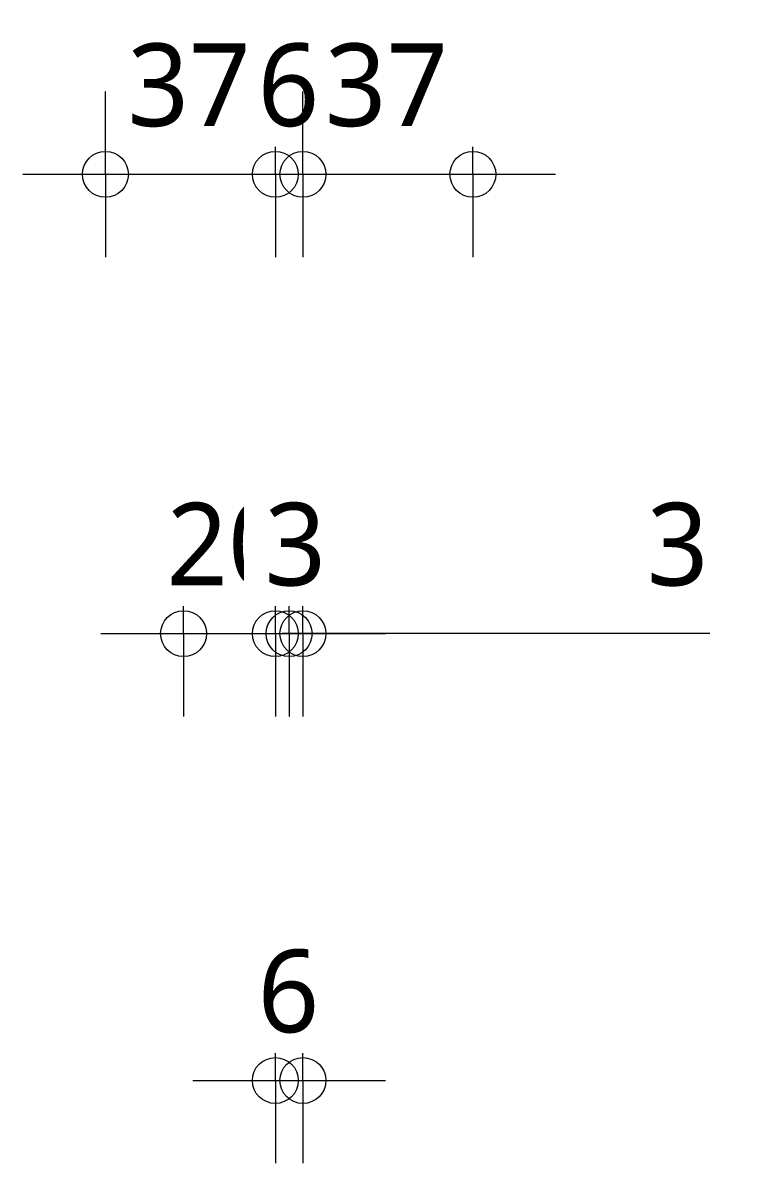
# Model space of a CAD drawing. Header units: millimetres. Extents: x -14163 to 55687, y -143 to 37302.
# Drawn here: x 1254.6 to 1411.5, y 1939.3 to 2187.5 of the extents above; entities that cross this region are included whole.
import ezdxf

# ---------------------------------------------------------------- set-up
doc = ezdxf.new("R2010")
doc.units = ezdxf.units.MM
doc.layers.add('A-ANNO-DIMS', color=211, linetype='Continuous', lineweight=13)
doc.layers.add('A-ANNO-DIMS-10', color=211, linetype='Continuous', lineweight=13)
doc.styles.add('Segoe UI_2', font='segoeui.ttf', dxfattribs={"height": 18})
doc.dimstyles.new('1_8_mm', dxfattribs={"dimscale": 304.8, "dimtxt": 18.852551, "dimasz": 0.032808, "dimexe": 0.059055, "dimexo": 0.0625, "dimgap": 0.016404, "dimtad": 1, "dimdec": 0, "dimzin": 0, "dimdsep": 46, "dimtxsty": 'Segoe UI_2', "dimblk1": 'DOTBLANK', "dimblk2": 'DOTBLANK', "dimsah": 1, "dimcen": 0.09, "dimdle": 0.059055, "dimazin": 0, "dimtfac": 1, "dimtdec": 4, "dimtix": 1, "dimtmove": 0, "dimatfit": 3, "dimfxl": 0.059055, "dimfxlon": 1, "dimtvp": 1, "dimtfill": 1, "dimtolj": 1, "dimtzin": 0, "dimarcsym": 2})
doc.dimstyles.new('1_8_mm_1', dxfattribs={"dimscale": 304.8, "dimtxt": 18.852551, "dimasz": 0.032808, "dimexe": 0.059055, "dimexo": 0.0625, "dimgap": 0.016404, "dimtad": 1, "dimdec": 0, "dimzin": 0, "dimdsep": 46, "dimtxsty": 'Segoe UI_2', "dimblk1": 'DOTBLANK', "dimblk2": 'DOTBLANK', "dimsah": 1, "dimcen": 0.09, "dimdle": 0.059055, "dimazin": 0, "dimtfac": 1, "dimtdec": 4, "dimtix": 1, "dimtmove": 1, "dimatfit": 3, "dimfxl": 0.059055, "dimfxlon": 1, "dimtvp": 1, "dimtfill": 1, "dimtolj": 1, "dimtzin": 0, "dimarcsym": 2})

# ---------------------------------------------------------------- blocks, each defined once
blk = doc.blocks.new('DIMBLOCK1-Details Constructie')
at = {"layer": 'A-ANNO-DIMS-10'}
for p, q in [((1272.63, 2154.54), (1272.63, 2172.54)), ((1309.63, 2154.54), (1309.63, 2172.54)), ((1254.63, 2154.54), (1309.63, 2154.54)), ((1272.63, 2154.54), (1272.63, 2136.54)), ((1309.63, 2154.54), (1309.63, 2136.54))]:
    blk.add_line(p, q, dxfattribs=at)
for centre in [(1272.63, 2154.54), (1309.63, 2154.54)]:
    blk.add_circle(centre, 5, dxfattribs=at)
at = {"layer": 'A-ANNO-DIMS-10', "color": 0, "insert": (1277.42, 2183.03), "char_height": 18, "width": 32.9063, "attachment_point": 1, "line_spacing_factor": 1.142579, "style": 'Segoe UI_2', "bg_fill": 3, "box_fill_scale": 1.25, "bg_fill_color": 9, "bg_fill_true_color": 13158600, "bg_fill_transparency": 0}
blk.add_mtext('37', dxfattribs=at)
blk = doc.blocks.new('_DotBlank')
at = {"color": 0, "linetype": 'ByBlock', "lineweight": -2}
blk.add_line((-0.5, 0), (-1, 0), dxfattribs=at)
blk.add_circle((0, 0), 0.5, dxfattribs=at)
blk = doc.blocks.new('DIMBLOCK2-Details Constructie')
at = {"layer": 'A-ANNO-DIMS-10'}
for p, q in [((1309.63, 2154.54), (1309.63, 2172.54)), ((1315.63, 2154.54), (1315.63, 2172.54)), ((1309.63, 2154.54), (1315.63, 2154.54)), ((1309.63, 2154.54), (1309.63, 2136.54)), ((1315.63, 2154.54), (1315.63, 2136.54))]:
    blk.add_line(p, q, dxfattribs=at)
for centre in [(1309.63, 2154.54), (1315.63, 2154.54)]:
    blk.add_circle(centre, 5, dxfattribs=at)
at = {"layer": 'A-ANNO-DIMS-10', "color": 0, "insert": (1305.78, 2183.03), "char_height": 18, "width": 16.4531, "attachment_point": 1, "line_spacing_factor": 1.142579, "style": 'Segoe UI_2', "bg_fill": 3, "box_fill_scale": 1.25, "bg_fill_color": 9, "bg_fill_true_color": 13158600, "bg_fill_transparency": 0}
blk.add_mtext('6', dxfattribs=at)
blk = doc.blocks.new('DIMBLOCK3-Details Constructie')
at = {"layer": 'A-ANNO-DIMS-10'}
for p, q in [((1315.63, 2154.54), (1315.63, 2172.54)), ((1352.63, 2154.54), (1352.63, 2172.54)), ((1315.63, 2154.54), (1370.63, 2154.54)), ((1315.63, 2154.54), (1315.63, 2136.54)), ((1352.63, 2154.54), (1352.63, 2136.54))]:
    blk.add_line(p, q, dxfattribs=at)
for centre in [(1315.63, 2154.54), (1352.63, 2154.54)]:
    blk.add_circle(centre, 5, dxfattribs=at)
at = {"layer": 'A-ANNO-DIMS-10', "color": 0, "insert": (1320.42, 2183.03), "char_height": 18, "width": 32.9063, "attachment_point": 1, "line_spacing_factor": 1.142579, "style": 'Segoe UI_2', "bg_fill": 3, "box_fill_scale": 1.25, "bg_fill_color": 9, "bg_fill_true_color": 13158600, "bg_fill_transparency": 0}
blk.add_mtext('37', dxfattribs=at)
blk = doc.blocks.new('DIMBLOCK4-Details Constructie')
at = {"layer": 'A-ANNO-DIMS-10'}
for p, q in [((1309.63, 1957.26), (1309.63, 1975.26)), ((1315.63, 1957.26), (1315.63, 1975.26)), ((1291.63, 1957.26), (1333.63, 1957.26)), ((1309.63, 1957.26), (1309.63, 1939.26)), ((1315.63, 1957.26), (1315.63, 1939.26))]:
    blk.add_line(p, q, dxfattribs=at)
for centre in [(1309.63, 1957.26), (1315.63, 1957.26)]:
    blk.add_circle(centre, 5, dxfattribs=at)
at = {"layer": 'A-ANNO-DIMS-10', "color": 0, "insert": (1305.78, 1985.74), "char_height": 18, "width": 16.4531, "attachment_point": 1, "line_spacing_factor": 1.142579, "style": 'Segoe UI_2', "bg_fill": 3, "box_fill_scale": 1.25, "bg_fill_color": 9, "bg_fill_true_color": 13158600, "bg_fill_transparency": 0}
blk.add_mtext('6', dxfattribs=at)
blk = doc.blocks.new('DIMBLOCK5-Details Constructie')
at = {"layer": 'A-ANNO-DIMS-10'}
for p, q in [((1289.63, 2054.54), (1289.63, 2072.54)), ((1309.63, 2054.54), (1309.63, 2072.54)), ((1271.63, 2054.54), (1309.63, 2054.54)), ((1289.63, 2054.54), (1289.63, 2036.54)), ((1309.63, 2054.54), (1309.63, 2036.54))]:
    blk.add_line(p, q, dxfattribs=at)
for centre in [(1289.63, 2054.54), (1309.63, 2054.54)]:
    blk.add_circle(centre, 5, dxfattribs=at)
at = {"layer": 'A-ANNO-DIMS-10', "color": 0, "insert": (1285.92, 2083.03), "char_height": 18, "width": 32.9063, "attachment_point": 1, "line_spacing_factor": 1.142579, "style": 'Segoe UI_2', "bg_fill": 3, "box_fill_scale": 1.25, "bg_fill_color": 9, "bg_fill_true_color": 13158600, "bg_fill_transparency": 0}
blk.add_mtext('20', dxfattribs=at)
blk = doc.blocks.new('DIMBLOCK6-Details Constructie')
at = {"layer": 'A-ANNO-DIMS-10'}
for p, q in [((1309.63, 2054.54), (1309.63, 2072.54)), ((1312.63, 2054.54), (1312.63, 2072.54)), ((1309.63, 2054.54), (1312.63, 2054.54)), ((1309.63, 2054.54), (1309.63, 2036.54)), ((1370.55, 2054.54), (1311.13, 2054.54)), ((1312.63, 2054.54), (1312.63, 2036.54)), ((1404.26, 2054.54), (1370.55, 2054.54))]:
    blk.add_line(p, q, dxfattribs=at)
for centre in [(1309.63, 2054.54), (1312.63, 2054.54)]:
    blk.add_circle(centre, 5, dxfattribs=at)
at = {"layer": 'A-ANNO-DIMS-10', "color": 0, "insert": (1390.55, 2083.03), "char_height": 18, "width": 16.4531, "attachment_point": 1, "line_spacing_factor": 1.142579, "style": 'Segoe UI_2', "bg_fill": 3, "box_fill_scale": 1.25, "bg_fill_color": 9, "bg_fill_true_color": 13158600, "bg_fill_transparency": 0}
blk.add_mtext('3', dxfattribs=at)
blk = doc.blocks.new('DIMBLOCK7-Details Constructie')
at = {"layer": 'A-ANNO-DIMS-10'}
for p, q in [((1312.63, 2054.54), (1312.63, 2072.54)), ((1315.63, 2054.54), (1315.63, 2072.54)), ((1312.63, 2054.54), (1333.63, 2054.54)), ((1312.63, 2054.54), (1312.63, 2036.54)), ((1315.63, 2054.54), (1315.63, 2036.54))]:
    blk.add_line(p, q, dxfattribs=at)
for centre in [(1312.63, 2054.54), (1315.63, 2054.54)]:
    blk.add_circle(centre, 5, dxfattribs=at)
at = {"layer": 'A-ANNO-DIMS-10', "color": 0, "insert": (1307.28, 2083.03), "char_height": 18, "width": 16.4531, "attachment_point": 1, "line_spacing_factor": 1.142579, "style": 'Segoe UI_2', "bg_fill": 3, "box_fill_scale": 1.25, "bg_fill_color": 9, "bg_fill_true_color": 13158600, "bg_fill_transparency": 0}
blk.add_mtext('3', dxfattribs=at)

msp = doc.modelspace()

# ---------------------------------------------------------------- dimensions: what is measured, and where the dimension line sits
at = {"layer": 'A-ANNO-DIMS'}
for base, p1, p2, override, picture, middle in [((1309.63, 2154.54), (1272.63, 2172.54), (1309.63, 2172.54), {"dimpost": '<>', "dimfxl": 37}, 'DIMBLOCK1-Details Constructie', (1291.13, 2168.85)), ((1309.63, 2054.54), (1289.63, 2072.54), (1309.63, 2072.54), {"dimpost": '<>', "dimfxl": 20}, 'DIMBLOCK5-Details Constructie', (1299.63, 2068.85)), ((1315.63, 1957.26), (1309.63, 1975.26), (1315.63, 1975.26), {"dimpost": '<>', "dimfxl": 6}, 'DIMBLOCK4-Details Constructie', (1312.63, 1971.57))]:
    dim = msp.add_linear_dim(base=base, p1=p1, p2=p2, dimstyle='1_8_mm', override=override, dxfattribs=at)
    dim.commit()
    dim.dimension.update_dxf_attribs({"geometry": picture, "text_midpoint": middle})

# ---------------------------------------------------------------- next in the draw order: dimensions: what is measured, and where the dimension line sits
dim = msp.add_linear_dim(base=(1315.63, 2154.54), p1=(1309.63, 2172.54), p2=(1315.63, 2172.54), dimstyle='1_8_mm', override={"dimpost": '<>', "dimfxl": 6}, dxfattribs=at)
dim.commit()
dim.dimension.update_dxf_attribs({"geometry": 'DIMBLOCK2-Details Constructie', "text_midpoint": (1312.63, 2168.85)})
dim = msp.add_linear_dim(base=(1312.63, 2054.54), p1=(1309.63, 2072.54), p2=(1312.63, 2072.54), dimstyle='1_8_mm_1', override={"dimpost": '<>', "dimfxl": 3}, dxfattribs=at)
dim.commit()
dim.dimension.update_dxf_attribs({"geometry": 'DIMBLOCK6-Details Constructie', "text_midpoint": (1398.78, 2071.03), "dimtype": 160})

# ---------------------------------------------------------------- next in the draw order: dimensions: what is measured, and where the dimension line sits
for base, p1, p2, override, picture, middle in [((1352.63, 2154.54), (1315.63, 2172.54), (1352.63, 2172.54), {"dimpost": '<>', "dimfxl": 37}, 'DIMBLOCK3-Details Constructie', (1334.13, 2168.85)), ((1315.63, 2054.54), (1312.63, 2072.54), (1315.63, 2072.54), {"dimpost": '<>', "dimfxl": 3}, 'DIMBLOCK7-Details Constructie', (1314.13, 2068.85))]:
    dim = msp.add_linear_dim(base=base, p1=p1, p2=p2, dimstyle='1_8_mm', override=override, dxfattribs=at)
    dim.commit()
    dim.dimension.update_dxf_attribs({"geometry": picture, "text_midpoint": middle})

doc.saveas('drawing.dxf')
